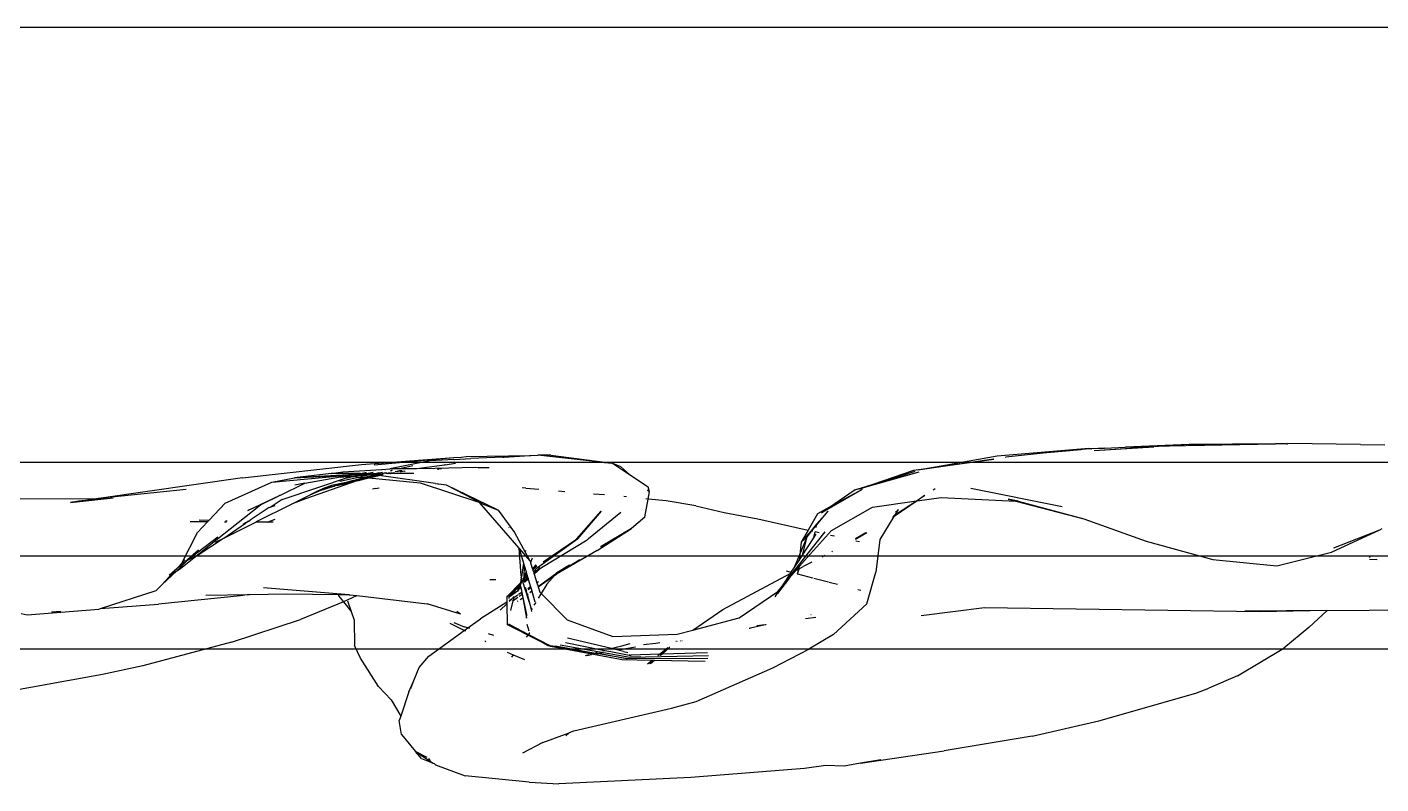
# Model space of a CAD drawing. Header units: millimetres. Extents: x -41292 to 298682, y -22072 to 33155.
# Drawn here: x 33105.1 to 33322.8, y 1168.9 to 1290.6 of the extents above; entities that cross this region are included whole.
import ezdxf

# ---------------------------------------------------------------- set-up
doc = ezdxf.new("R2010")
doc.units = ezdxf.units.MM
doc.layers.add('창호', color=4, linetype='Continuous')
doc.layers.add('틀', color=8, linetype='Continuous')

# ---------------------------------------------------------------- blocks, each defined once
blk = doc.blocks.new('AHSISHEUD')
for p, q in [((33802.21, 18869.55), (33803.02, 18869.65)), ((33803.02, 18869.65), (33813.21, 18869.81)), ((33809.15, 18869.53), (33813.21, 18869.81)), ((33813.21, 18869.81), (33813.42, 18869.81)), ((33813.42, 18869.81), (33814.58, 18869.88)), ((33825.25, 18868.68), (33814.58, 18869.88)), ((33816.63, 18869.86), (33814.58, 18869.88)), ((33816.63, 18869.86), (33826.59, 18868.56)), ((33888.41, 18869.68), (33878.53, 18867.94)), ((33903.18, 18870.94), (33888.41, 18869.68)), ((33895.8, 18870.16), (33889.84, 18869.53)), ((33901.89, 18870.72), (33895.8, 18870.16)), ((33899.55, 18870.56), (33903.18, 18870.94)), ((33903.63, 18870.89), (33902.73, 18870.81)), ((33903.18, 18870.94), (33905.69, 18870.98)), ((33903.18, 18870.94), (33903.63, 18870.89)), ((33905.69, 18870.98), (33903.63, 18870.89)), ((33913.63, 18871.12), (33904.03, 18870.55)), ((33912.37, 18871.1), (33904.03, 18870.55)), ((33905.69, 18870.98), (33909.05, 18871.12)), ((33919.27, 18871.55), (33909.05, 18871.12)), ((33909.05, 18871.12), (33916.14, 18871.35)), ((33919.27, 18871.55), (33916.14, 18871.35)), ((33916.14, 18871.35), (33918.77, 18871.43)), ((33918.85, 18871.43), (33918.77, 18871.43)), ((33919.27, 18871.55), (33918.85, 18871.43)), ((33919.09, 18871.45), (33918.85, 18871.43)), ((33919.27, 18871.55), (33919.09, 18871.45)), ((33919.09, 18871.45), (33921.76, 18871.48)), ((33933.19, 18871.68), (33919.27, 18871.55)), ((33921.76, 18871.48), (33933.19, 18871.68)), ((33934.92, 18871.69), (33933.19, 18871.68)), ((33934.92, 18871.69), (33935.09, 18871.69)), ((33935.16, 18871.71), (33935.09, 18871.69)), ((33946.84, 18871.55), (33935.16, 18871.71)), ((33946.84, 18871.55), (33950.78, 18871.5)), ((33767.09, 18866.21), (33786.19, 18868.33)), ((33783.19, 18867.18), (33789.44, 18867.54)), ((33786.19, 18868.33), (33801.07, 18869.47)), ((33788.27, 18868.28), (33801.07, 18869.47)), ((33789.44, 18867.54), (33790.79, 18867.64)), ((33790.07, 18867.49), (33789.98, 18867.48)), ((33797.22, 18868.97), (33790.79, 18867.64)), ((33790.79, 18867.64), (33791.52, 18867.7)), ((33791.52, 18867.7), (33792.57, 18867.71)), ((33794.47, 18868.12), (33792.57, 18867.71)), ((33792.57, 18867.71), (33795.1, 18867.73)), ((33795.1, 18867.73), (33799.56, 18868.29)), ((33795.1, 18867.73), (33798.06, 18867.76)), ((33801.04, 18869.16), (33797.22, 18868.97)), ((33798.06, 18867.76), (33804.62, 18867.92)), ((33798.39, 18867.67), (33798.65, 18867.68)), ((33798.57, 18867.63), (33798.63, 18867.61)), ((33798.98, 18867.64), (33798.63, 18867.61)), ((33799.05, 18867.63), (33798.98, 18867.64)), ((33799.65, 18868.29), (33799.56, 18868.29)), ((33799.65, 18868.29), (33801.3, 18868.55)), ((33801.04, 18869.16), (33801.14, 18869.18)), ((33801.07, 18869.47), (33802.21, 18869.55)), ((33801.14, 18869.18), (33803.8, 18869.3)), ((33808.95, 18869.55), (33803.8, 18869.3)), ((33804.62, 18867.92), (33806.74, 18867.88)), ((33804.99, 18867.83), (33806.74, 18867.88)), ((33808.95, 18869.55), (33809.04, 18869.53)), ((33809.04, 18869.53), (33809.15, 18869.53)), ((33825.25, 18868.68), (33826.59, 18868.56)), ((33826.59, 18868.56), (33827.84, 18868.03)), ((33826.59, 18868.56), (33829.3, 18866.76)), ((33829.3, 18866.76), (33827.84, 18868.03)), ((33868.46, 18865.17), (33875.02, 18867.47)), ((33875.02, 18867.47), (33878.53, 18867.94)), ((33887.88, 18869.19), (33875.64, 18867.42)), ((33878.53, 18867.94), (33875.64, 18867.42)), ((33878.53, 18867.94), (33887.88, 18869.19)), ((33889.74, 18869.53), (33889.84, 18869.53)), ((33767.09, 18866.21), (33743.96, 18862.88)), ((33764.3, 18862.13), (33771.77, 18865.52)), ((33771.77, 18865.52), (33783.37, 18866.56)), ((33771.77, 18865.52), (33775.42, 18866.23)), ((33773.17, 18863.42), (33777.12, 18865.34)), ((33773.43, 18862.73), (33784.45, 18866.4)), ((33781.33, 18866.93), (33775.42, 18866.23)), ((33785.06, 18866.76), (33775.42, 18866.23)), ((33775.42, 18866.23), (33784.7, 18866.69)), ((33777.12, 18865.34), (33775.47, 18865.05)), ((33777.12, 18865.34), (33783.75, 18866.52)), ((33785.6, 18865.78), (33777.2, 18862.85)), ((33781.33, 18866.93), (33783.19, 18867.18)), ((33785.89, 18866.91), (33781.33, 18866.93)), ((33783.76, 18865.48), (33781.36, 18864.96)), ((33786.31, 18866.03), (33782.31, 18865)), ((33782.31, 18865), (33785.6, 18865.78)), ((33782.73, 18865.65), (33785.72, 18866.34)), ((33784.45, 18866.4), (33782.85, 18866.24)), ((33782.9, 18865.23), (33783.76, 18865.48)), ((33783.37, 18866.56), (33783.75, 18866.52)), ((33783.75, 18866.52), (33784.7, 18866.69)), ((33783.75, 18866.52), (33784.57, 18866.45)), ((33783.76, 18865.48), (33786.31, 18866.03)), ((33784.64, 18865.72), (33783.76, 18865.48)), ((33784.01, 18866.19), (33784.77, 18866.43)), ((33784.45, 18866.4), (33784.57, 18866.45)), ((33784.57, 18866.45), (33784.6, 18866.45)), ((33784.6, 18866.45), (33784.63, 18866.46)), ((33784.63, 18866.46), (33785.66, 18866.58)), ((33784.77, 18866.43), (33784.63, 18866.46)), ((33784.64, 18865.72), (33786.57, 18866.26)), ((33786.31, 18866.03), (33784.64, 18865.72)), ((33784.7, 18866.69), (33786.71, 18866.8)), ((33784.7, 18866.69), (33785.06, 18866.76)), ((33784.77, 18866.43), (33784.9, 18866.42)), ((33784.9, 18866.42), (33785, 18866.44)), ((33785.09, 18866.46), (33785, 18866.44)), ((33785.06, 18866.76), (33785.89, 18866.91)), ((33786.98, 18866.86), (33785.06, 18866.76)), ((33787.09, 18866.66), (33785.09, 18866.46)), ((33785.66, 18866.58), (33785.09, 18866.46)), ((33785.09, 18866.46), (33785.72, 18866.34)), ((33785.6, 18865.78), (33785.71, 18865.8)), ((33785.66, 18866.58), (33787.47, 18866.8)), ((33786.71, 18866.8), (33785.66, 18866.58)), ((33785.71, 18865.8), (33787.39, 18866.19)), ((33785.71, 18865.8), (33786.31, 18866.03)), ((33785.72, 18866.34), (33787.09, 18866.66)), ((33785.72, 18866.34), (33786.57, 18866.26)), ((33786.03, 18866.93), (33785.89, 18866.91)), ((33786.03, 18866.93), (33787, 18867.1)), ((33786.98, 18866.86), (33786.03, 18866.93)), ((33786.31, 18866.03), (33786.37, 18866.04)), ((33786.37, 18866.04), (33786.39, 18866.05)), ((33786.39, 18866.05), (33786.61, 18866.11)), ((33786.57, 18866.26), (33788.14, 18866.7)), ((33786.57, 18866.26), (33786.84, 18866.24)), ((33786.84, 18866.24), (33786.61, 18866.11)), ((33786.98, 18866.86), (33786.71, 18866.8)), ((33786.71, 18866.8), (33787.27, 18866.82)), ((33786.84, 18866.24), (33787.04, 18866.22)), ((33786.98, 18866.86), (33787.02, 18866.86)), ((33787.02, 18866.86), (33787.04, 18866.87)), ((33788.09, 18867.08), (33787.04, 18866.87)), ((33787.04, 18866.87), (33787.27, 18866.82)), ((33787.3, 18866.34), (33787.04, 18866.22)), ((33787.14, 18866.21), (33787.04, 18866.22)), ((33787.09, 18866.66), (33787.59, 18866.78)), ((33787.87, 18866.74), (33787.09, 18866.66)), ((33787.14, 18866.21), (33788.23, 18866.69)), ((33787.14, 18866.21), (33788.9, 18866.59)), ((33787.93, 18866.44), (33787.14, 18866.21)), ((33787.14, 18866.21), (33787.39, 18866.19)), ((33787.27, 18866.82), (33787.47, 18866.8)), ((33788.14, 18866.7), (33787.3, 18866.34)), ((33787.93, 18866.44), (33787.3, 18866.34)), ((33787.39, 18866.19), (33789.06, 18866.58)), ((33787.39, 18866.19), (33795.63, 18865.42)), ((33787.47, 18866.8), (33787.59, 18866.78)), ((33787.94, 18866.86), (33787.59, 18866.78)), ((33787.87, 18866.74), (33787.59, 18866.78)), ((33788.49, 18866.8), (33787.87, 18866.74)), ((33788.14, 18866.7), (33787.87, 18866.74)), ((33787.93, 18866.44), (33788.66, 18866.63)), ((33787.94, 18866.86), (33788.05, 18866.86)), ((33788.05, 18866.86), (33788.11, 18866.9)), ((33788.11, 18866.9), (33788.16, 18866.91)), ((33788.23, 18866.69), (33788.14, 18866.7)), ((33788.16, 18866.91), (33788.24, 18866.89)), ((33788.49, 18866.8), (33788.23, 18866.69)), ((33788.66, 18866.63), (33788.23, 18866.69)), ((33788.24, 18866.89), (33788.31, 18866.9)), ((33788.31, 18866.9), (33788.65, 18866.94)), ((33788.31, 18866.9), (33788.65, 18866.89)), ((33788.56, 18866.81), (33788.49, 18866.8)), ((33788.76, 18866.88), (33788.56, 18866.81)), ((33788.96, 18866.85), (33788.56, 18866.81)), ((33788.65, 18866.94), (33789.03, 18867.06)), ((33788.65, 18866.89), (33788.76, 18866.88)), ((33788.69, 18866.62), (33788.66, 18866.63)), ((33789.29, 18866.79), (33788.69, 18866.62)), ((33789.44, 18866.77), (33788.69, 18866.62)), ((33788.9, 18866.59), (33788.69, 18866.62)), ((33788.76, 18866.88), (33788.85, 18866.9)), ((33789.56, 18867.05), (33788.85, 18866.9)), ((33788.85, 18866.9), (33788.96, 18866.85)), ((33789.03, 18866.62), (33788.9, 18866.59)), ((33788.96, 18866.85), (33789.5, 18866.9)), ((33789.03, 18866.62), (33789.61, 18866.75)), ((33789.06, 18866.58), (33789.03, 18866.62)), ((33789.61, 18866.75), (33789.06, 18866.58)), ((33798.12, 18865.28), (33789.06, 18866.58)), ((33789.72, 18866.9), (33789.5, 18866.9)), ((33789.56, 18867.05), (33789.61, 18867.05)), ((33789.72, 18866.73), (33789.61, 18866.75)), ((33789.85, 18866.94), (33789.72, 18866.9)), ((33790.24, 18867.04), (33789.85, 18866.94)), ((33790.13, 18866.91), (33789.85, 18866.94)), ((33790.28, 18866.94), (33790.13, 18866.91)), ((33790.36, 18866.91), (33790.28, 18866.94)), ((33790.36, 18866.91), (33790.5, 18866.94)), ((33790.73, 18867.03), (33790.5, 18866.94)), ((33790.5, 18866.94), (33790.53, 18866.91)), ((33790.53, 18866.91), (33790.66, 18866.94)), ((33790.66, 18866.94), (33790.89, 18867.02)), ((33790.66, 18866.94), (33790.88, 18866.91)), ((33790.84, 18867.38), (33790.98, 18867.36)), ((33790.91, 18866.91), (33790.88, 18866.91)), ((33790.89, 18867.02), (33791.01, 18867.02)), ((33790.91, 18866.91), (33791.05, 18866.94)), ((33791.1, 18867.42), (33790.98, 18867.36)), ((33791.05, 18866.94), (33791.08, 18866.94)), ((33791.5, 18867.01), (33791.08, 18866.94)), ((33791.08, 18866.94), (33794.62, 18866.94)), ((33791.22, 18867.41), (33791.1, 18867.42)), ((33791.5, 18867.01), (33791.52, 18867.01)), ((33791.6, 18867.29), (33791.98, 18867.25)), ((33791.98, 18867.25), (33792.02, 18867.27)), ((33792.11, 18867.3), (33792.02, 18867.27)), ((33792.02, 18867.27), (33792.09, 18867.27)), ((33792.09, 18867.27), (33792.2, 18867.31)), ((33792.1, 18867.35), (33792.11, 18867.3)), ((33792.2, 18867.31), (33792.27, 18867.31)), ((33792.27, 18867.31), (33792.34, 18867.34)), ((33792.27, 18867.31), (33792.3, 18867.34)), ((33792.3, 18867.34), (33792.37, 18867.34)), ((33792.37, 18867.34), (33792.34, 18867.34)), ((33792.77, 18867.31), (33792.37, 18867.34)), ((33792.57, 18867.18), (33792.44, 18867.19)), ((33793.19, 18867.28), (33792.57, 18867.18)), ((33793.19, 18867.28), (33793.24, 18867.27)), ((33795.63, 18865.42), (33805.07, 18862.28)), ((33798.12, 18865.28), (33798.5, 18865.26)), ((33798.61, 18865.21), (33798.5, 18865.26)), ((33829.3, 18866.76), (33832.33, 18864.74)), ((33875.85, 18867.14), (33866.34, 18864.42)), ((33867.85, 18864.9), (33875.25, 18867.27)), ((33875.85, 18867.14), (33867.85, 18864.9)), ((33868.46, 18865.17), (33875.25, 18867.27)), ((33758.02, 18864.35), (33743.96, 18862.88)), ((33767.92, 18860.95), (33773.02, 18863.39)), ((33769.99, 18861.88), (33773.02, 18863.39)), ((33773.02, 18863.39), (33773.05, 18863.4)), ((33773.05, 18863.4), (33773.17, 18863.42)), ((33774.96, 18861.97), (33777.93, 18863.46)), ((33777.93, 18863.46), (33779.17, 18864)), ((33778.92, 18863.95), (33777.93, 18863.46)), ((33778.92, 18863.95), (33780.1, 18864.44)), ((33779.71, 18864.34), (33778.92, 18863.95)), ((33779.17, 18864), (33778.92, 18863.95)), ((33781.88, 18864.89), (33779.17, 18864)), ((33779.17, 18864), (33780.1, 18864.44)), ((33779.71, 18864.34), (33779.92, 18864.45)), ((33780.1, 18864.44), (33779.71, 18864.34)), ((33781.36, 18864.96), (33779.92, 18864.45)), ((33779.92, 18864.45), (33780.1, 18864.44)), ((33780.1, 18864.44), (33780.22, 18864.48)), ((33780.22, 18864.48), (33780.27, 18864.48)), ((33780.27, 18864.48), (33780.51, 18864.58)), ((33780.51, 18864.58), (33781.36, 18864.96)), ((33780.51, 18864.58), (33780.92, 18864.68)), ((33780.92, 18864.68), (33782.9, 18865.23)), ((33780.92, 18864.68), (33781.88, 18864.89)), ((33781.98, 18864.93), (33781.88, 18864.89)), ((33782.31, 18865), (33781.98, 18864.93)), ((33782.9, 18865.23), (33782.31, 18865)), ((33788.43, 18864.51), (33787.98, 18864.38)), ((33788.43, 18864.51), (33789.05, 18864.63)), ((33799.87, 18865.03), (33798.61, 18865.21)), ((33805.69, 18862.04), (33799.87, 18865.03)), ((33808.19, 18860.99), (33799.87, 18865.03)), ((33812.64, 18864.56), (33812.04, 18864.6)), ((33812.64, 18864.56), (33814.7, 18864.39)), ((33817.87, 18864.13), (33818.92, 18864.04)), ((33823.54, 18863.66), (33825.27, 18863.52)), ((33828.83, 18863.16), (33828.37, 18863.21)), ((33832.52, 18863.94), (33832.21, 18864.18)), ((33832.52, 18863.94), (33832.22, 18864.21)), ((33832.32, 18862.8), (33832.52, 18863.94)), ((33832.52, 18863.94), (33832.33, 18864.74)), ((33866.7, 18864.34), (33860.3, 18860.64)), ((33866.7, 18864.34), (33861.47, 18861.5)), ((33861.47, 18861.5), (33865.44, 18864.23)), ((33865.44, 18864.23), (33868.46, 18865.17)), ((33867.17, 18864.71), (33865.44, 18864.23)), ((33866.34, 18864.42), (33865.44, 18864.23)), ((33866.34, 18864.42), (33867.17, 18864.71)), ((33867.17, 18864.71), (33868.46, 18865.17)), ((33867.85, 18864.9), (33867.17, 18864.71)), ((33875.43, 18862.49), (33876.74, 18863.35)), ((33876.74, 18863.35), (33875.56, 18862.51)), ((33876.79, 18863.34), (33876.74, 18863.35)), ((33878.43, 18864.45), (33878.11, 18864.24)), ((33898.87, 18861.53), (33884.18, 18864.48)), ((33730.53, 18862.82), (33743.91, 18862.88)), ((33739.43, 18862.24), (33746.29, 18863.02)), ((33740.74, 18862.47), (33739.43, 18862.24)), ((33741.82, 18862.58), (33740.74, 18862.47)), ((33745.28, 18862.96), (33741.82, 18862.58)), ((33743.91, 18862.88), (33741.82, 18862.58)), ((33743.91, 18862.88), (33743.96, 18862.88)), ((33761.71, 18859.4), (33764.3, 18862.13)), ((33762.81, 18856.19), (33769.99, 18861.88)), ((33769.99, 18861.88), (33767.92, 18860.95)), ((33771.39, 18861.43), (33768.3, 18859.4)), ((33769.35, 18859.17), (33774.96, 18861.97)), ((33771.39, 18861.43), (33771.53, 18861.47)), ((33772.08, 18861.65), (33771.53, 18861.47)), ((33771.55, 18861.53), (33771.53, 18861.47)), ((33771.55, 18861.53), (33771.68, 18861.57)), ((33773.43, 18862.73), (33771.68, 18861.57)), ((33771.68, 18861.57), (33772.31, 18861.79)), ((33777.2, 18862.85), (33774.96, 18861.97)), ((33805.07, 18862.28), (33805.11, 18862.24)), ((33805.11, 18862.24), (33805.69, 18862.04)), ((33805.11, 18862.24), (33811.52, 18854.89)), ((33805.69, 18862.04), (33808.19, 18860.99)), ((33808.19, 18860.99), (33810.82, 18857.41)), ((33831.78, 18859.88), (33832.32, 18862.8)), ((33832.32, 18862.8), (33831.94, 18862.84)), ((33835.19, 18862.5), (33832.32, 18862.8)), ((33839.99, 18861.71), (33835.19, 18862.5)), ((33839.99, 18861.71), (33844.51, 18860.66)), ((33861.47, 18861.5), (33859.54, 18860.45)), ((33860.17, 18860.61), (33861.47, 18861.5)), ((33861.78, 18857.77), (33868.36, 18861.49)), ((33868.36, 18861.49), (33875.43, 18862.49)), ((33875.56, 18862.51), (33871.88, 18860.01)), ((33872.05, 18860.3), (33875.43, 18862.49)), ((33872.05, 18860.3), (33872.56, 18861.12)), ((33872.1, 18860.68), (33872.56, 18861.12)), ((33875.43, 18862.49), (33875.56, 18862.51)), ((33875.56, 18862.51), (33879.42, 18863.05)), ((33879.42, 18863.05), (33891.45, 18862.46)), ((33891.81, 18862.44), (33890.2, 18862.78)), ((33890.2, 18862.78), (33891.45, 18862.46)), ((33891.45, 18862.46), (33902.38, 18859.64)), ((33891.45, 18862.46), (33891.81, 18862.44)), ((33891.81, 18862.44), (33902.38, 18859.64)), ((33761.45, 18859.12), (33758.67, 18859.13)), ((33759.84, 18857.43), (33761.45, 18859.12)), ((33760.13, 18859.44), (33761.71, 18859.4)), ((33761.45, 18859.12), (33761.71, 18859.4)), ((33764.06, 18856.52), (33769.21, 18859.1)), ((33764.06, 18856.52), (33767.54, 18858.9)), ((33764.48, 18859.11), (33764.17, 18859.11)), ((33764.35, 18859.32), (33764.59, 18859.31)), ((33767.34, 18858.84), (33767.17, 18858.72)), ((33767.4, 18858.86), (33767.34, 18858.84)), ((33767.55, 18858.97), (33767.4, 18858.86)), ((33767.4, 18858.86), (33767.54, 18858.9)), ((33767.54, 18858.9), (33767.65, 18858.97)), ((33767.65, 18858.97), (33767.55, 18858.97)), ((33767.68, 18859.03), (33767.65, 18858.97)), ((33767.76, 18859.1), (33767.68, 18859.03)), ((33767.87, 18859.11), (33767.76, 18859.1)), ((33767.87, 18859.11), (33768.01, 18859.21)), ((33767.89, 18859.19), (33767.87, 18859.11)), ((33767.93, 18859.21), (33767.89, 18859.19)), ((33767.93, 18859.21), (33767.98, 18859.21)), ((33768.04, 18859.28), (33767.98, 18859.21)), ((33767.98, 18859.21), (33768.01, 18859.21)), ((33768.01, 18859.21), (33768.06, 18859.25)), ((33768.04, 18859.28), (33768.11, 18859.27)), ((33768.06, 18859.25), (33768.11, 18859.27)), ((33768.11, 18859.27), (33768.3, 18859.4)), ((33769.21, 18859.1), (33769.35, 18859.17)), ((33771.14, 18859.11), (33769.21, 18859.1)), ((33769.35, 18859.17), (33771.14, 18859.11)), ((33772.26, 18859.52), (33771.14, 18859.11)), ((33772.01, 18859.09), (33771.14, 18859.11)), ((33820.81, 18856.4), (33824.75, 18860.87)), ((33824.75, 18860.87), (33820.93, 18856.41)), ((33827.93, 18860.64), (33822.73, 18856.41)), ((33831.78, 18859.88), (33829.63, 18858.07)), ((33844.51, 18860.66), (33849.94, 18859.62)), ((33849.94, 18859.62), (33858.01, 18857.82)), ((33859.54, 18860.45), (33858.01, 18857.82)), ((33859.39, 18858.74), (33858.49, 18857.71)), ((33859.34, 18858.53), (33861.24, 18860.87)), ((33859.39, 18858.74), (33859.34, 18858.53)), ((33861.24, 18860.87), (33859.39, 18858.74)), ((33869.59, 18856.31), (33871.88, 18860.01)), ((33871.88, 18860.01), (33871.61, 18859.83)), ((33871.78, 18860.12), (33871.76, 18860.09)), ((33871.78, 18860.12), (33872.04, 18860.27)), ((33871.88, 18860.01), (33872.04, 18860.27)), ((33872.04, 18860.27), (33872.05, 18860.3)), ((33902.38, 18859.64), (33912.39, 18856.05)), ((33757.32, 18852.51), (33759.84, 18857.43)), ((33758.8, 18853.47), (33763.1, 18856.7)), ((33809.96, 18858.14), (33809.89, 18858.24)), ((33810.82, 18857.41), (33812.55, 18854.24)), ((33824.13, 18854.54), (33829.63, 18858.07)), ((33829.63, 18858.07), (33824.62, 18855.04)), ((33829.63, 18858.07), (33824.76, 18855.18)), ((33854, 18849.02), (33860.75, 18857.55)), ((33856.67, 18853.86), (33857.87, 18856.73)), ((33858.01, 18857.82), (33856.89, 18855.87)), ((33858.49, 18857.71), (33856.89, 18855.87)), ((33857.87, 18856.73), (33856.89, 18855.87)), ((33857.11, 18853.76), (33857.87, 18856.73)), ((33857.45, 18852.92), (33861.78, 18857.77)), ((33857.87, 18856.73), (33858.64, 18857.68)), ((33858.49, 18857.71), (33858.64, 18857.68)), ((33858.64, 18857.68), (33859.34, 18858.53)), ((33858.64, 18857.68), (33858.72, 18857.66)), ((33859.1, 18857.51), (33858.84, 18856.38)), ((33858.84, 18856.38), (33859.33, 18857.13)), ((33859.18, 18857.56), (33859.79, 18857.42)), ((33859.34, 18858.53), (33859.27, 18858.25)), ((33861.64, 18857.01), (33862.26, 18856.87)), ((33865.67, 18856.48), (33867.33, 18857.4)), ((33867.47, 18857.37), (33865.67, 18856.31)), ((33942.17, 18854.24), (33949.94, 18857.87)), ((33942.57, 18854.97), (33949.94, 18857.87)), ((33949.94, 18857.87), (33950.32, 18858.05)), ((33757.82, 18852.73), (33760, 18854.61)), ((33758.8, 18853.47), (33760, 18854.61)), ((33759.58, 18853.61), (33762.81, 18856.19)), ((33759.97, 18853.81), (33763.88, 18856.43)), ((33763.34, 18856.16), (33762.67, 18855.84)), ((33763.34, 18856.16), (33763.88, 18856.43)), ((33763.88, 18856.43), (33764.06, 18856.52)), ((33811.52, 18854.89), (33811.81, 18850.49)), ((33811.52, 18854.89), (33811.58, 18854.83)), ((33811.58, 18854.83), (33813.3, 18852.86)), ((33811.58, 18854.83), (33812.27, 18852.48)), ((33812.59, 18854.53), (33812.55, 18854.24)), ((33814.52, 18851.77), (33820.93, 18856.41)), ((33814.52, 18851.77), (33819.6, 18855.5)), ((33815.16, 18851.77), (33822.48, 18856.24)), ((33819.6, 18855.5), (33815.4, 18852.65)), ((33824.13, 18854.54), (33817.54, 18850.74)), ((33820.93, 18856.41), (33819.6, 18855.5)), ((33819.6, 18855.5), (33820.81, 18856.4)), ((33820.81, 18856.4), (33820.93, 18856.41)), ((33822.48, 18856.24), (33822.61, 18856.34)), ((33822.61, 18856.34), (33822.73, 18856.41)), ((33856.89, 18855.87), (33856.67, 18853.86)), ((33857.11, 18853.76), (33858.84, 18856.38)), ((33861.83, 18854.34), (33861.95, 18854.41)), ((33865.68, 18856.1), (33866.28, 18855.97)), ((33869.58, 18856.28), (33868.9, 18851.06)), ((33869.59, 18856.31), (33869.58, 18856.28)), ((33912.39, 18856.05), (33923.09, 18853.09)), ((33756.49, 18851.28), (33758.25, 18852.95)), ((33756.71, 18851.85), (33757.82, 18852.73)), ((33756.71, 18851.85), (33757.3, 18852.47)), ((33757.11, 18851.64), (33759.58, 18853.61)), ((33757.3, 18852.47), (33757.32, 18852.51)), ((33757.32, 18852.51), (33757.78, 18853.01)), ((33757.82, 18852.73), (33758.8, 18853.47)), ((33757.82, 18852.73), (33758.25, 18852.95)), ((33758.25, 18852.95), (33759.58, 18853.61)), ((33758.25, 18852.95), (33758.8, 18853.47)), ((33759.58, 18853.61), (33759.97, 18853.81)), ((33812.27, 18852.48), (33811.93, 18850.27)), ((33812.27, 18852.48), (33812.43, 18851.94)), ((33812.55, 18854.24), (33813.3, 18852.86)), ((33813.3, 18852.86), (33813.37, 18852.65)), ((33813.66, 18853.31), (33813.37, 18852.65)), ((33813.37, 18852.65), (33813.39, 18852.57)), ((33813.66, 18853.31), (33813.39, 18852.57)), ((33813.39, 18852.57), (33813.72, 18851.53)), ((33813.72, 18851.53), (33814.31, 18852.23)), ((33814.31, 18852.23), (33813.75, 18851.44)), ((33821.3, 18853.02), (33817.54, 18850.74)), ((33855.79, 18851.75), (33856.67, 18853.86)), ((33855.79, 18851.75), (33856.57, 18852.94)), ((33856.67, 18853.86), (33856.57, 18852.94)), ((33856.57, 18852.94), (33857.11, 18853.76)), ((33856.66, 18852.01), (33857.45, 18852.92)), ((33858.61, 18852.63), (33857.31, 18852)), ((33860.31, 18853.5), (33860.79, 18853.76)), ((33923.09, 18853.09), (33933.38, 18852.06)), ((33933.38, 18852.06), (33942.17, 18854.24)), ((33949.54, 18853.05), (33948.27, 18853.07)), ((33948.31, 18853.4), (33948.51, 18853.68)), ((33754.14, 18849.05), (33756.49, 18851.28)), ((33755.81, 18850.89), (33754.14, 18849.05)), ((33755.26, 18850.58), (33756.55, 18851.67)), ((33755.26, 18850.58), (33755.81, 18850.89)), ((33755.85, 18850.92), (33755.81, 18850.89)), ((33756.55, 18851.67), (33755.85, 18850.92)), ((33755.85, 18850.92), (33756.49, 18851.28)), ((33756.49, 18851.28), (33757.11, 18851.64)), ((33756.55, 18851.67), (33756.59, 18851.71)), ((33756.59, 18851.71), (33756.71, 18851.85)), ((33811.91, 18850.16), (33811.78, 18849.35)), ((33811.81, 18850.49), (33811.93, 18850.27)), ((33811.91, 18850.16), (33811.93, 18850.27)), ((33811.91, 18850.16), (33812.05, 18849.71)), ((33812.34, 18850.35), (33812.13, 18849.9)), ((33812.29, 18849.64), (33812.34, 18850.35)), ((33812.34, 18850.35), (33812.43, 18851.94)), ((33812.68, 18851.11), (33812.34, 18850.35)), ((33812.35, 18849.49), (33812.99, 18850.06)), ((33812.41, 18849.99), (33812.43, 18850.02)), ((33812.43, 18851.94), (33812.68, 18851.11)), ((33812.46, 18850.04), (33812.43, 18850.02)), ((33812.5, 18850.09), (33812.46, 18850.04)), ((33812.48, 18849.67), (33812.96, 18850.16)), ((33812.76, 18850.85), (33812.5, 18850.09)), ((33812.5, 18850.09), (33812.86, 18850.51)), ((33812.87, 18850.47), (33812.5, 18850.09)), ((33812.92, 18850.29), (33812.67, 18849.94)), ((33812.68, 18851.11), (33812.76, 18850.85)), ((33812.76, 18850.85), (33812.86, 18850.51)), ((33812.86, 18850.51), (33812.87, 18850.47)), ((33812.87, 18850.47), (33812.92, 18850.29)), ((33812.92, 18850.29), (33812.96, 18850.16)), ((33812.96, 18850.16), (33812.99, 18850.06)), ((33812.99, 18850.06), (33813.02, 18849.97)), ((33813.72, 18851.53), (33813.75, 18851.44)), ((33813.75, 18851.44), (33813.77, 18851.39)), ((33814.18, 18851.82), (33813.77, 18851.39)), ((33813.77, 18851.39), (33813.86, 18851.09)), ((33813.86, 18851.09), (33814.52, 18851.77)), ((33813.86, 18851.09), (33813.92, 18850.91)), ((33813.92, 18850.91), (33814.89, 18851.79)), ((33813.92, 18850.91), (33813.97, 18850.75)), ((33813.97, 18850.75), (33815.16, 18851.77)), ((33813.97, 18850.75), (33814.42, 18849.32)), ((33814.42, 18851.99), (33814.18, 18851.82)), ((33814.61, 18848.75), (33817.61, 18850.92)), ((33814.62, 18848.69), (33817.29, 18850.57)), ((33815.99, 18849.11), (33817.29, 18850.57)), ((33817.29, 18850.57), (33817.61, 18850.92)), ((33817.29, 18850.57), (33817.54, 18850.74)), ((33817.54, 18850.74), (33817.61, 18850.92)), ((33819.68, 18852.16), (33817.61, 18850.92)), ((33844.31, 18845.07), (33855.23, 18850.89)), ((33855.02, 18850.12), (33853.11, 18847.63)), ((33853.74, 18848.64), (33855.02, 18850.12)), ((33854, 18849.02), (33855.23, 18850.89)), ((33854.49, 18851.24), (33855.32, 18851.03)), ((33855.02, 18850.12), (33856.1, 18851.36)), ((33855.23, 18850.89), (33855.32, 18851.03)), ((33855.32, 18851.03), (33855.79, 18851.75)), ((33856.1, 18851.36), (33856.44, 18851.75)), ((33856.1, 18851.36), (33856.42, 18851.53)), ((33856.25, 18850.79), (33856.34, 18850.77)), ((33856.34, 18850.77), (33856.33, 18850.7)), ((33856.34, 18850.77), (33856.56, 18851.6)), ((33856.42, 18851.53), (33856.34, 18850.77)), ((33856.34, 18850.77), (33858.74, 18850.15)), ((33856.44, 18851.75), (33856.42, 18851.53)), ((33856.42, 18851.53), (33856.56, 18851.6)), ((33856.44, 18851.75), (33856.66, 18852.01)), ((33856.56, 18851.6), (33856.66, 18852.01)), ((33856.56, 18851.6), (33857.31, 18852)), ((33858.92, 18850.1), (33861.3, 18849.49)), ((33867.45, 18845.95), (33868.9, 18851.06)), ((33744.26, 18845.21), (33753.17, 18848.09)), ((33754.14, 18849.05), (33753.17, 18848.09)), ((33784.21, 18847.41), (33770.44, 18848.53)), ((33807.83, 18849.82), (33806.85, 18849.8)), ((33811.78, 18849.35), (33809.56, 18847.06)), ((33810.61, 18847.86), (33809.56, 18847.06)), ((33809.94, 18847.05), (33811.26, 18848.42)), ((33811.29, 18848.01), (33809.94, 18847.05)), ((33809.94, 18847.05), (33810.61, 18847.86)), ((33809.95, 18847.3), (33810.61, 18847.86)), ((33810.61, 18847.86), (33810.85, 18848.15)), ((33810.85, 18848.15), (33811.76, 18849.22)), ((33811.32, 18848.54), (33810.85, 18848.15)), ((33810.85, 18848.15), (33811.26, 18848.42)), ((33811.26, 18848.42), (33811.6, 18848.72)), ((33811.26, 18848.42), (33811.32, 18848.54)), ((33811.8, 18848.73), (33811.29, 18848.01)), ((33811.6, 18848.72), (33811.29, 18848.01)), ((33811.63, 18848.8), (33811.32, 18848.54)), ((33811.63, 18848.8), (33811.6, 18848.72)), ((33811.63, 18848.8), (33811.67, 18848.86)), ((33811.65, 18848.82), (33811.63, 18848.8)), ((33811.67, 18848.86), (33811.65, 18848.82)), ((33811.73, 18849.04), (33811.67, 18848.86)), ((33811.76, 18849.07), (33811.73, 18849.04)), ((33811.73, 18849.04), (33811.8, 18848.73)), ((33811.88, 18849.36), (33811.76, 18849.07)), ((33811.78, 18849.35), (33811.76, 18849.22)), ((33811.76, 18849.22), (33811.76, 18849.07)), ((33811.8, 18848.73), (33811.87, 18848.44)), ((33811.87, 18848.44), (33811.86, 18848.41)), ((33811.86, 18848.41), (33811.97, 18847.76)), ((33812.02, 18847.79), (33811.86, 18848.41)), ((33811.88, 18849.36), (33811.9, 18849.39)), ((33811.95, 18849.53), (33811.9, 18849.39)), ((33811.98, 18849.55), (33811.95, 18849.53)), ((33812.05, 18849.71), (33811.98, 18849.55)), ((33812.09, 18849.8), (33812.05, 18849.71)), ((33812.05, 18849.71), (33813.53, 18845.06)), ((33812.41, 18849.99), (33812.29, 18849.64)), ((33812.3, 18849.6), (33812.29, 18849.64)), ((33812.31, 18849.56), (33812.3, 18849.6)), ((33812.33, 18849.52), (33812.48, 18849.67)), ((33812.48, 18849.67), (33812.35, 18849.49)), ((33813.02, 18849.97), (33812.38, 18849.44)), ((33812.4, 18849.4), (33813.02, 18849.94)), ((33812.67, 18849.94), (33812.48, 18849.67)), ((33812.68, 18848.21), (33812.58, 18848.58)), ((33812.67, 18849.94), (33812.61, 18849.94)), ((33812.72, 18848.24), (33812.68, 18848.21)), ((33812.73, 18848.04), (33812.68, 18848.21)), ((33812.73, 18848.04), (33812.78, 18848.08)), ((33812.87, 18847.49), (33812.73, 18848.04)), ((33813.4, 18848.67), (33812.96, 18848.39)), ((33813.02, 18849.97), (33813.02, 18849.94)), ((33813.02, 18849.94), (33813.4, 18848.67)), ((33813.03, 18848.26), (33813.43, 18848.56)), ((33813.28, 18847.79), (33813.59, 18848.02)), ((33813.3, 18847.76), (33813.6, 18847.98)), ((33813.4, 18848.67), (33813.43, 18848.56)), ((33813.43, 18848.56), (33813.59, 18848.02)), ((33813.59, 18848.02), (33813.6, 18847.98)), ((33813.6, 18847.98), (33814.1, 18846.3)), ((33814.68, 18849.48), (33814.42, 18849.32)), ((33814.42, 18849.32), (33814.61, 18848.75)), ((33814.61, 18848.75), (33814.62, 18848.69)), ((33814.62, 18848.69), (33814.89, 18847.85)), ((33814.89, 18847.85), (33815.1, 18847.64)), ((33815.99, 18849.11), (33815.1, 18847.64)), ((33846.96, 18843.72), (33853.15, 18847.95)), ((33853.11, 18847.63), (33853.74, 18848.64)), ((33853.15, 18847.95), (33853.74, 18848.64)), ((33853.74, 18848.64), (33854, 18849.02)), ((33861.42, 18849.46), (33862.77, 18849.11)), ((33866.04, 18848.28), (33866.51, 18848.16)), ((33744.26, 18845.21), (33753.58, 18845.91)), ((33766.73, 18847.24), (33753.58, 18845.91)), ((33761.19, 18847.33), (33768.2, 18847.45)), ((33768.2, 18847.45), (33766.73, 18847.24)), ((33768.2, 18847.45), (33774.21, 18847.55)), ((33774.21, 18847.55), (33782.46, 18847.44)), ((33783.3, 18846.28), (33776.42, 18843.45)), ((33782.46, 18847.44), (33782.53, 18847.25)), ((33782.46, 18847.44), (33784.21, 18847.41)), ((33782.53, 18847.25), (33783.3, 18846.28)), ((33783.37, 18846.31), (33783.3, 18846.28)), ((33783.3, 18846.28), (33784.53, 18844.74)), ((33783.37, 18846.31), (33785.46, 18847.27)), ((33783.95, 18846.44), (33784.53, 18844.74)), ((33784.29, 18847.41), (33784.21, 18847.41)), ((33784.29, 18847.41), (33785.46, 18847.27)), ((33785.46, 18847.27), (33796.78, 18845.95)), ((33802.14, 18844.29), (33796.78, 18845.95)), ((33809.57, 18846.23), (33805.36, 18843.56)), ((33808.52, 18844.92), (33809.57, 18845.96)), ((33809.95, 18847.3), (33809.56, 18847.06)), ((33809.56, 18847.06), (33809.57, 18846.23)), ((33809.57, 18846.23), (33809.57, 18845.96)), ((33809.57, 18845.96), (33809.62, 18842.64)), ((33809.94, 18847.05), (33809.89, 18847.02)), ((33809.89, 18847.02), (33809.92, 18846.82)), ((33809.95, 18847.3), (33809.94, 18847.05)), ((33810.33, 18846.72), (33809.96, 18846.48)), ((33809.98, 18846.37), (33810.33, 18846.72)), ((33810.57, 18846.44), (33810.18, 18844.86)), ((33810.33, 18846.72), (33810.74, 18847.12)), ((33810.48, 18846.37), (33810.57, 18846.44)), ((33810.57, 18846.44), (33811.37, 18847.03)), ((33810.68, 18846.94), (33810.57, 18846.44)), ((33811.34, 18847.36), (33810.68, 18846.94)), ((33810.74, 18847.12), (33810.68, 18846.94)), ((33811.31, 18846.36), (33811.41, 18846.43)), ((33811.97, 18847.76), (33811.48, 18847.45)), ((33811.57, 18847.18), (33812.02, 18847.51)), ((33811.74, 18846.66), (33812.13, 18846.94)), ((33812.02, 18847.79), (33811.97, 18847.76)), ((33811.97, 18847.76), (33812.02, 18847.51)), ((33812.07, 18847.55), (33812.02, 18847.79)), ((33812.02, 18847.51), (33812.07, 18847.55)), ((33812.02, 18847.51), (33812.13, 18846.94)), ((33812.2, 18846.98), (33812.07, 18847.55)), ((33812.13, 18846.94), (33812.2, 18846.98)), ((33812.13, 18846.94), (33812.74, 18843.67)), ((33812.81, 18844.25), (33812.2, 18846.98)), ((33812.87, 18847.49), (33812.99, 18847.58)), ((33812.88, 18847.47), (33812.87, 18847.49)), ((33812.88, 18847.47), (33813, 18847.55)), ((33813.53, 18845.06), (33812.88, 18847.47)), ((33814.22, 18846.19), (33813.93, 18845.72)), ((33815.1, 18847.64), (33814.62, 18846.85)), ((33815.1, 18847.64), (33819.28, 18843.39)), ((33852.71, 18847.07), (33853.06, 18847.6)), ((33853.06, 18847.6), (33853.11, 18847.63)), ((33862.12, 18841.01), (33867.45, 18845.95)), ((33731.48, 18844.41), (33732.47, 18844.21)), ((33732.47, 18844.21), (33743.96, 18845.12)), ((33736.38, 18844.68), (33737.85, 18844.76)), ((33743.96, 18845.12), (33744.26, 18845.21)), ((33784.53, 18844.74), (33785.02, 18843.31)), ((33802.14, 18844.29), (33801.54, 18844.74)), ((33803.33, 18842.09), (33805.36, 18843.56)), ((33812.74, 18843.67), (33812.81, 18844.25)), ((33813, 18843.55), (33812.99, 18843.52)), ((33813.64, 18845.23), (33813.53, 18845.06)), ((33813.62, 18844.73), (33813.53, 18845.06)), ((33839.51, 18841.74), (33844.31, 18845.07)), ((33839.51, 18841.74), (33846.96, 18843.72)), ((33859.29, 18843.77), (33857.61, 18843.53)), ((33858.5, 18844.21), (33858.46, 18844.21)), ((33886.39, 18845.33), (33876.19, 18844.03)), ((33930.62, 18844.69), (33886.39, 18845.33)), ((33941.47, 18844.86), (33928.22, 18844.8)), ((33941.47, 18844.86), (33930.62, 18844.69)), ((33938.55, 18842.14), (33941.47, 18844.86)), ((33941.47, 18844.86), (33941.52, 18844.9)), ((33941.52, 18844.9), (33958.47, 18845.03)), ((33765.32, 18839.82), (33776.42, 18843.45)), ((33785.02, 18843.31), (33785.1, 18839.28)), ((33797.03, 18837.54), (33802.73, 18841.66)), ((33802.73, 18841.66), (33800.48, 18842.79)), ((33801.07, 18842.98), (33802.7, 18842.27)), ((33803.33, 18842.09), (33802.7, 18842.27)), ((33802.73, 18841.66), (33803.33, 18842.09)), ((33802.96, 18841.55), (33802.73, 18841.66)), ((33803.63, 18842), (33803.33, 18842.09)), ((33809.62, 18842.64), (33813.01, 18840.99)), ((33812.97, 18840.94), (33809.62, 18842.64)), ((33809.91, 18842.69), (33813.05, 18841.05)), ((33813.01, 18840.99), (33809.91, 18842.69)), ((33812.77, 18842.7), (33813.11, 18841.61)), ((33813.19, 18841.34), (33813.21, 18841.27)), ((33819.28, 18843.39), (33826.6, 18840.71)), ((33836.96, 18841.07), (33839.51, 18841.74)), ((33848.56, 18842.03), (33848.72, 18842.07)), ((33848.77, 18842.08), (33850.64, 18842.53)), ((33850.64, 18842.53), (33849.76, 18842.4)), ((33850.64, 18842.53), (33851.2, 18842.66)), ((33851.16, 18842.6), (33850.64, 18842.53)), ((33851.23, 18842.71), (33851.2, 18842.66)), ((33938.55, 18842.14), (33934.51, 18838.84)), ((33765.32, 18839.82), (33751.03, 18835.97)), ((33786.04, 18837.24), (33785.1, 18839.28)), ((33806.2, 18839.85), (33806.05, 18839.93)), ((33807.5, 18840.87), (33806.64, 18841.12)), ((33812.97, 18840.94), (33812.7, 18840.58)), ((33813.01, 18840.99), (33812.97, 18840.94)), ((33815.01, 18839.9), (33812.97, 18840.94)), ((33813.05, 18841.05), (33813.01, 18840.99)), ((33813.01, 18840.99), (33813.33, 18840.82)), ((33813.21, 18841.27), (33813.05, 18841.05)), ((33813.05, 18841.05), (33816.49, 18839.26)), ((33813.33, 18840.82), (33816.49, 18839.26)), ((33815.01, 18839.9), (33813.33, 18840.82)), ((33816.25, 18839.22), (33815.01, 18839.9)), ((33816.32, 18839.23), (33816.25, 18839.22)), ((33816.49, 18839.26), (33816.32, 18839.23)), ((33816.39, 18839.2), (33816.32, 18839.23)), ((33816.56, 18839.17), (33816.39, 18839.2)), ((33816.62, 18839.08), (33816.39, 18839.2)), ((33816.49, 18839.26), (33817.42, 18839.13)), ((33816.49, 18839.26), (33816.56, 18839.17)), ((33816.56, 18839.17), (33816.62, 18839.08)), ((33819.36, 18838.65), (33816.56, 18839.17)), ((33817.42, 18839.13), (33821.11, 18838.38)), ((33817.42, 18839.13), (33823.63, 18838.04)), ((33823.51, 18838), (33817.42, 18839.13)), ((33818.16, 18839.39), (33829.35, 18837.38)), ((33819.02, 18839.76), (33825.33, 18838.48)), ((33826.39, 18838.76), (33819.31, 18840.43)), ((33826.6, 18840.71), (33836.96, 18841.07)), ((33827.68, 18839.11), (33829.42, 18839.56)), ((33833.53, 18839.56), (33831.58, 18839.38)), ((33834.18, 18839.68), (33833.53, 18839.56)), ((33836.83, 18839.92), (33836.76, 18839.88)), ((33836.97, 18839.93), (33836.93, 18839.89)), ((33837.55, 18839.96), (33837.49, 18839.95)), ((33837.78, 18840), (33837.72, 18839.99)), ((33862.12, 18841.01), (33858.14, 18838.65)), ((33788.92, 18832.69), (33786.04, 18837.24)), ((33795.46, 18835.72), (33797.03, 18837.54)), ((33809.65, 18838.2), (33810.61, 18837.78)), ((33810.61, 18837.78), (33810.32, 18837.4)), ((33810.64, 18837.83), (33810.61, 18837.78)), ((33810.61, 18837.78), (33812.42, 18837)), ((33828.13, 18836.94), (33816.62, 18839.08)), ((33822.25, 18837.67), (33822.84, 18837.83)), ((33823.21, 18837.75), (33822.45, 18837.62)), ((33823.51, 18838), (33823.63, 18838.04)), ((33824.11, 18837.91), (33823.51, 18838)), ((33823.63, 18838.04), (33823.69, 18838.05)), ((33823.69, 18838.05), (33824.16, 18838.18)), ((33823.69, 18838.05), (33824.22, 18837.93)), ((33824.22, 18837.93), (33824.11, 18837.91)), ((33824.31, 18837.95), (33824.22, 18837.93)), ((33824.97, 18838.06), (33824.31, 18837.95)), ((33828.84, 18837.12), (33824.31, 18837.95)), ((33824.31, 18837.95), (33828.69, 18837.2)), ((33824.97, 18838.39), (33825.33, 18838.48)), ((33825.33, 18838.48), (33826.28, 18838.29)), ((33826.28, 18838.29), (33825.99, 18838.24)), ((33826.28, 18838.29), (33829.23, 18837.69)), ((33826.39, 18838.76), (33827.58, 18839.08)), ((33827.49, 18838.5), (33826.39, 18838.76)), ((33830.29, 18839), (33827.49, 18838.5)), ((33828.35, 18838.29), (33827.49, 18838.5)), ((33828.35, 18838.29), (33829.01, 18838.14)), ((33828.69, 18837.2), (33828.95, 18837.19)), ((33828.84, 18837.12), (33828.69, 18837.2)), ((33841.91, 18837.15), (33828.84, 18837.12)), ((33829.19, 18837.79), (33829.57, 18837.71)), ((33829.23, 18837.69), (33829.57, 18837.71)), ((33829.35, 18837.38), (33842.02, 18837.66)), ((33829.39, 18837.45), (33831.13, 18837.48)), ((33834.12, 18837.85), (33829.57, 18837.71)), ((33833.86, 18837.64), (33834.12, 18837.85)), ((33834.12, 18837.85), (33835.45, 18838.94)), ((33834.45, 18837.86), (33834.12, 18837.85)), ((33834.45, 18837.86), (33834.19, 18837.65)), ((33834.55, 18837.87), (33834.31, 18837.66)), ((33835.75, 18838.93), (33834.45, 18837.86)), ((33834.55, 18837.87), (33834.45, 18837.86)), ((33835.75, 18838.93), (33834.55, 18837.87)), ((33841.82, 18838.09), (33834.55, 18837.87)), ((33835.81, 18838.93), (33835.75, 18838.93)), ((33852.34, 18835.67), (33858.14, 18838.65)), ((33927.09, 18834.37), (33934.51, 18838.84)), ((33751.03, 18835.97), (33744.59, 18834.57)), ((33794.6, 18833.63), (33795.46, 18835.72)), ((33832.89, 18836.85), (33828.13, 18836.94)), ((33832.22, 18836.3), (33832.89, 18836.85)), ((33833.2, 18836.84), (33832.52, 18836.29)), ((33833.34, 18836.84), (33832.68, 18836.29)), ((33833.2, 18836.84), (33832.89, 18836.85)), ((33833.34, 18836.84), (33833.2, 18836.84)), ((33841.45, 18836.69), (33833.34, 18836.84)), ((33840.05, 18830.27), (33852.34, 18835.67)), ((33744.59, 18834.57), (33719.93, 18830.19)), ((33790.97, 18830.53), (33788.92, 18832.69)), ((33793.84, 18831.81), (33794.6, 18833.63)), ((33794.13, 18832.33), (33794.6, 18833.63)), ((33927.09, 18834.37), (33922.47, 18832.41)), ((33790.97, 18830.53), (33792.51, 18827.91)), ((33793.84, 18831.81), (33792.51, 18827.91)), ((33904.77, 18827.16), (33920.35, 18831.59)), ((33920.35, 18831.59), (33922.47, 18832.41)), ((33820.35, 18825.56), (33836.06, 18829.18)), ((33836.06, 18829.18), (33840.05, 18830.27)), ((33792.51, 18827.91), (33792.27, 18827.2)), ((33792.65, 18824.96), (33792.27, 18827.2)), ((33894.03, 18824.68), (33904.77, 18827.16)), ((33792.65, 18824.96), (33794.87, 18822.22)), ((33815.38, 18823.64), (33819.6, 18825.24)), ((33819.06, 18824.76), (33819.6, 18825.24)), ((33819.6, 18825.24), (33819.66, 18825.26)), ((33819.66, 18825.29), (33820.35, 18825.56)), ((33819.66, 18825.26), (33819.66, 18825.29)), ((33894.03, 18824.68), (33879.9, 18822.31)), ((33796.79, 18821.27), (33794.87, 18822.22)), ((33795.87, 18821.09), (33794.87, 18822.22)), ((33794.87, 18822.22), (33797.71, 18820.35)), ((33815.38, 18823.64), (33812.11, 18821.93)), ((33866.47, 18820.34), (33879.9, 18822.31)), ((33795.87, 18821.09), (33797.71, 18820.35)), ((33796.96, 18821.12), (33797.22, 18820.77)), ((33797.22, 18820.89), (33797.22, 18820.77)), ((33797.71, 18820.35), (33797.91, 18820.28)), ((33797.91, 18820.28), (33798.12, 18820.09)), ((33798.12, 18820.09), (33802.88, 18818.28)), ((33860.85, 18819.95), (33857.46, 18819.51)), ((33863.8, 18819.87), (33860.85, 18819.95)), ((33866.45, 18820.33), (33863.8, 18819.87)), ((33866.45, 18820.33), (33866.47, 18820.34)), ((33869.71, 18820.9), (33866.47, 18820.34)), ((33813.18, 18817.29), (33802.88, 18818.28)), ((33839.18, 18818.05), (33817.96, 18817)), ((33857.46, 18819.51), (33839.18, 18818.05)), ((33813.18, 18817.29), (33817.96, 18817))]:
    blk.add_line(p, q)

msp = doc.modelspace()

# ---------------------------------------------------------------- linework, layer by layer
at = {"layer": '창호'}
for p, q in [((33844.67, 1220.58), (31564.67, 1220.58)), ((33844.67, 1190.58), (31564.67, 1190.58))]:
    msp.add_line(p, q, dxfattribs=at)
at = {"layer": '틀'}
for p, q in [((29134.67, 1290.58), (33934.67, 1290.58)), ((31564.67, 1205.58), (33844.67, 1205.58))]:
    msp.add_line(p, q, dxfattribs=at)

# ---------------------------------------------------------------- block references
msp.add_blockref('AHSISHEUD', (-627.37, -17648.09))

doc.saveas('drawing.dxf')
